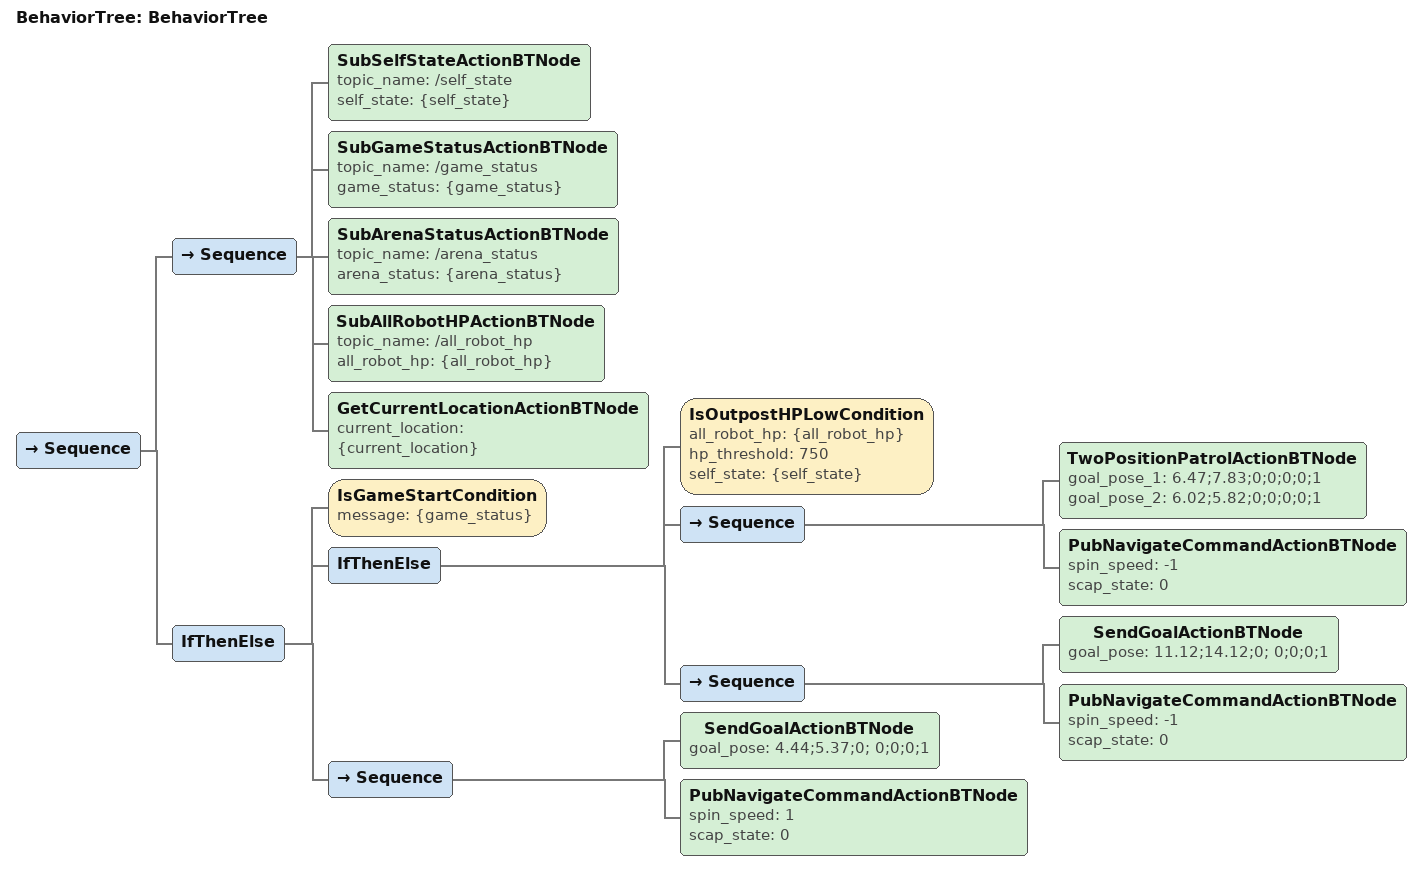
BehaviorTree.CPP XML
<?xml version="1.0" encoding="UTF-8"?>
<root BTCPP_format="4"
      main_tree_to_execute="BehaviorTree">
  <BehaviorTree ID="BehaviorTree">
    <Sequence>
      <Sequence>
        <SubSelfStateActionBTNode topic_name="/self_state"
                                  self_state="{self_state}"/>
        <SubGameStatusActionBTNode topic_name="/game_status"
                                  game_status="{game_status}"/>
        <SubArenaStatusActionBTNode topic_name="/arena_status"
                                    arena_status="{arena_status}"/>
        <SubAllRobotHPActionBTNode topic_name="/all_robot_hp"
                                  all_robot_hp="{all_robot_hp}"/>
        <GetCurrentLocationActionBTNode current_location="{current_location}"/>
      </Sequence>
        <IfThenElse>
          <IsGameStartCondition message="{game_status}"/>
          <IfThenElse>
            <IsOutpostHPLowCondition all_robot_hp="{all_robot_hp}"
                                      hp_threshold="750"
                                      self_state="{self_state}"/>
            <Sequence>
              <TwoPositionPatrolActionBTNode goal_pose_1="6.47;7.83;0;0;0;0;1"
                                              goal_pose_2="6.02;5.82;0;0;0;0;1"/>
              <PubNavigateCommandActionBTNode spin_speed="-1"
                                              scap_state="0"/>
            </Sequence>
            <Sequence>
              <SendGoalActionBTNode goal_pose="11.12;14.12;0; 0;0;0;1"/>
              <PubNavigateCommandActionBTNode spin_speed="-1"
                                              scap_state="0"/>
            </Sequence>
          </IfThenElse>
          <Sequence>
            <SendGoalActionBTNode goal_pose="4.44;5.37;0; 0;0;0;1"/>
            <PubNavigateCommandActionBTNode spin_speed="1"
                                            scap_state="0"/>
          </Sequence>
        </IfThenElse>
    </Sequence>
  </BehaviorTree>

</root>
